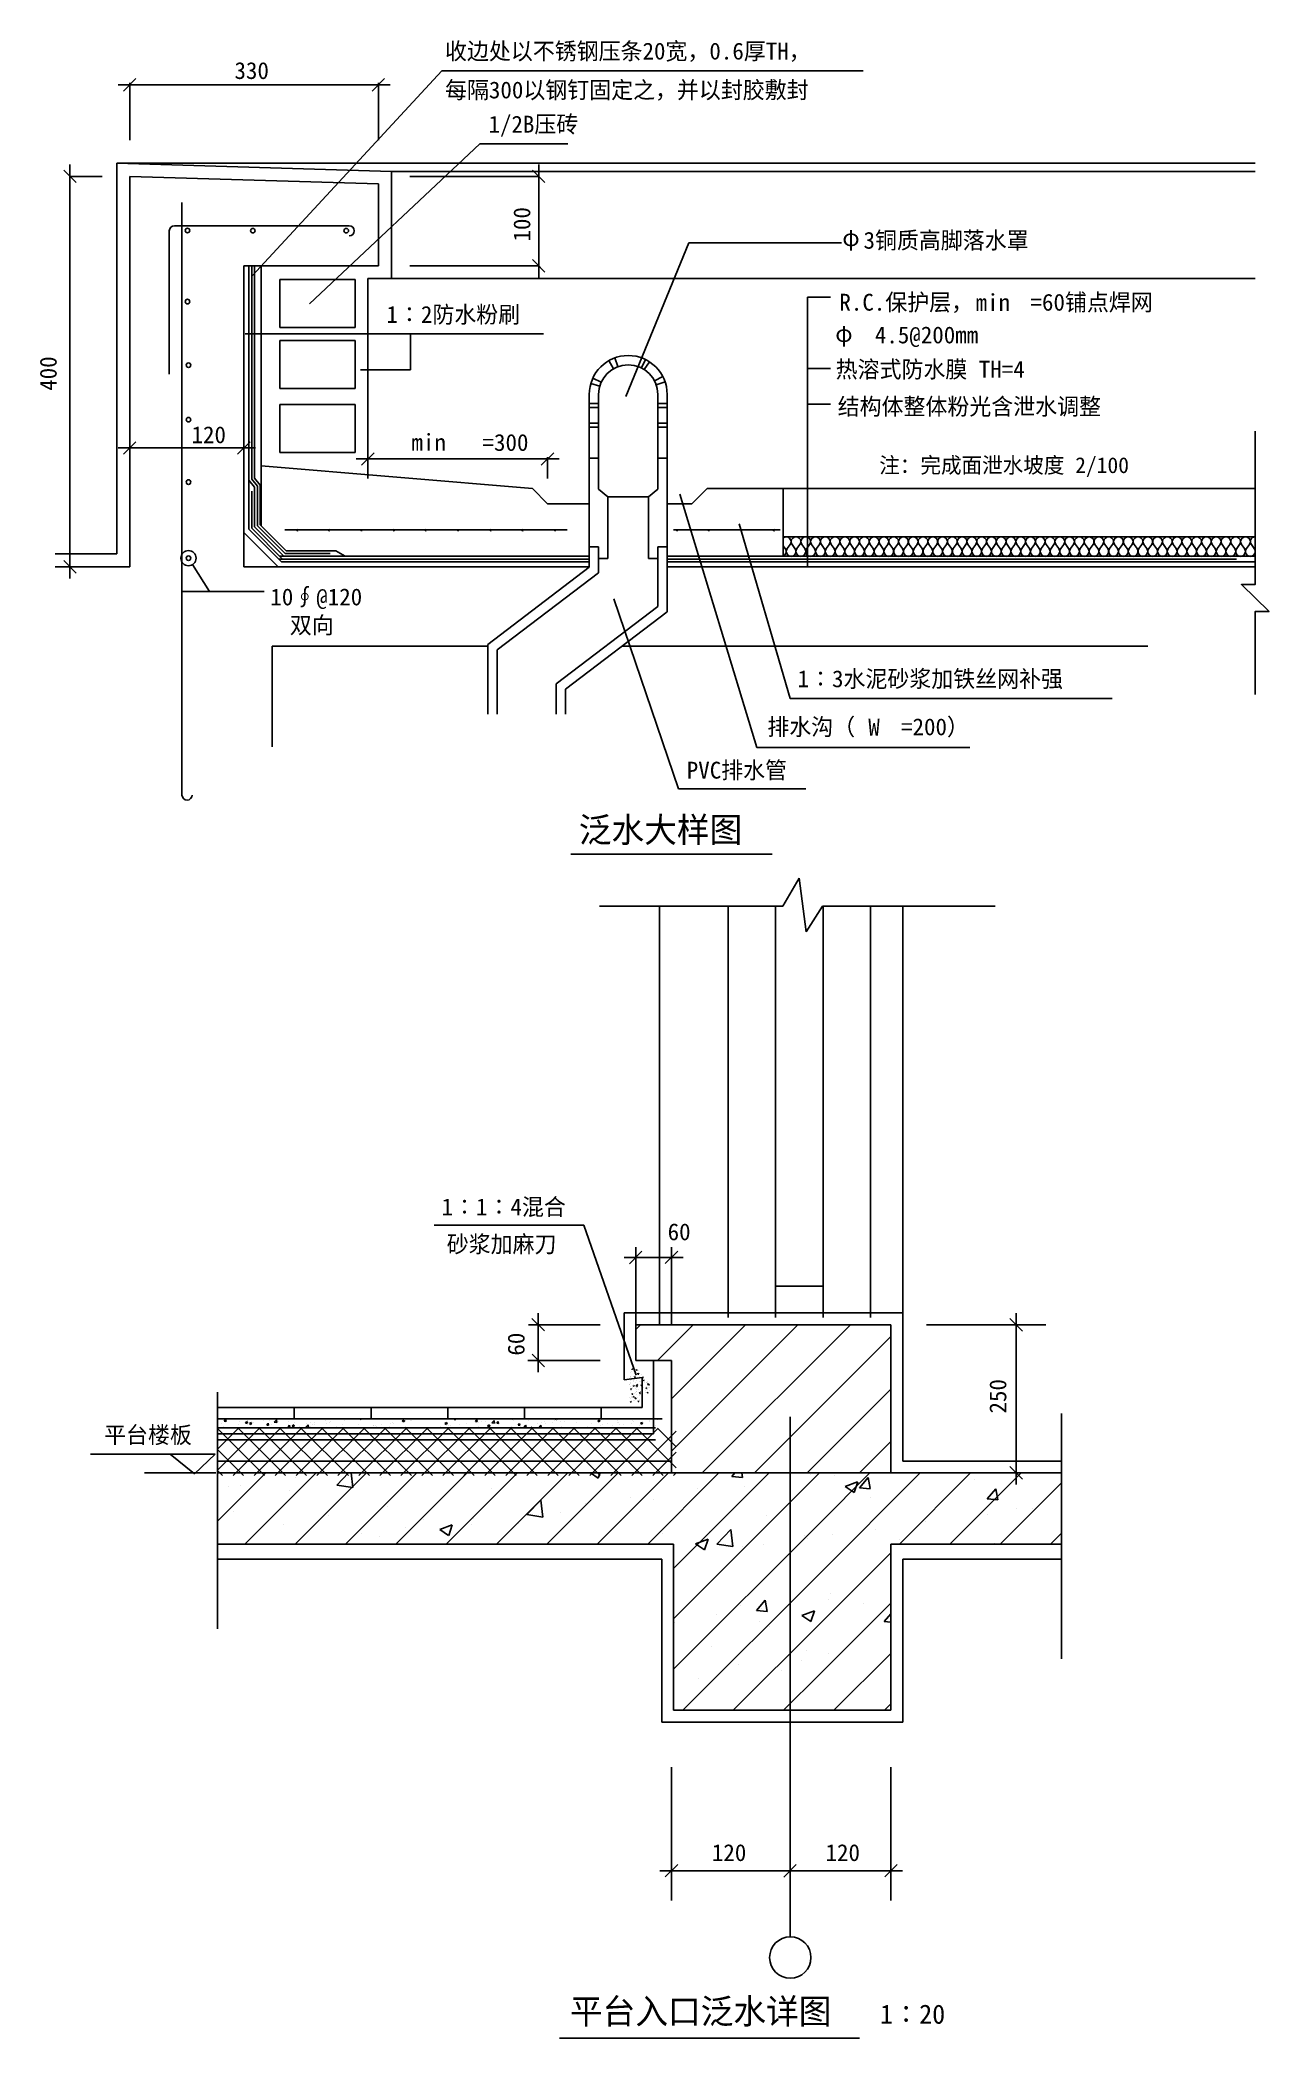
# Model space of a CAD drawing. Header units: metres. Extents: x 7628 to 14618, y 1144 to 12510.
import ezdxf

# ---------------------------------------------------------------- set-up
doc = ezdxf.new("R2010")
doc.units = ezdxf.units.M
for name, color, linetype in [('3', 3, 'Continuous'), ('71', 4, 'Continuous'), ('BLK', 7, 'Continuous'), ('DIM', 4, 'Continuous'), ('DOTE', 1, 'Continuous'), ('H', 1, 'Continuous'), ('I-TEXT', 7, 'Continuous'), ('PUB_DIM', 3, 'Continuous'), ('STEEL', 1, 'Continuous'), ('TC', 252, 'Continuous'), ('WALL', 2, 'Continuous'), ('窗框', 153, 'Continuous')]:
    doc.layers.add(name, color=color, linetype=linetype)

# ---------------------------------------------------------------- blocks, each defined once
blk = doc.blocks.new('_DIMX')
blk.add_line((-66.47, 0), (66.47, 0))
at = {"color": 6}
blk.add_lwpolyline([(-35.97, -35.97), (35.28, 35.28)], dxfattribs=at)
blk = doc.blocks.new('DIMTCK')
for p, q in [((0, 0), (-1, 0)), ((-0.71, -0.71), (0.71, 0.71))]:
    blk.add_line(p, q)

msp = doc.modelspace()

# ---------------------------------------------------------------- linework, layer by layer
for p, q in [((8835.1, 11168.89), (9913.86, 12334.25)), ((9913.86, 12334.25), (12310.03, 12334.25)), ((8064.94, 9586.86), (8064.94, 11810.13)), ((9626.17, 11152.51), (9626.17, 11762.41)), ((8815.92, 11226), (8815.92, 10006.08)), ((8847.42, 11226), (8847.42, 10017.24)), ((8885.08, 11226), (8885.08, 9747.51)), ((8991.54, 11147.72), (8991.54, 10873.72)), ((9419.57, 11147.72), (8991.54, 11147.72)), ((9419.57, 10873.72), (9419.57, 11147.72)), ((9492.88, 10040.51), (9492.88, 11152.51)), ((9492.88, 11152.51), (9626.17, 11152.51)), ((11992.62, 11046.34), (11992.62, 9513.37)), ((8815.92, 9726.93), (8815.92, 10987.87)), ((8793.74, 10838.59), (10491.59, 10838.59)), ((8991.54, 10873.72), (9419.57, 10873.72)), ((8991.54, 10800.51), (8991.54, 10526.51)), ((9419.57, 10800.51), (8991.54, 10800.51)), ((9419.57, 10526.51), (9419.57, 10800.51)), ((9735.04, 10633.2), (9735.04, 10838.59)), ((9450.91, 10633.2), (9735.04, 10633.2)), ((8991.54, 10526.51), (9419.57, 10526.51)), ((8991.54, 10436.72), (8991.54, 10162.73)), ((9419.57, 10436.72), (8991.54, 10436.72)), ((9419.57, 10162.73), (9419.57, 10436.72)), ((8991.54, 10162.73), (9419.57, 10162.73)), ((8815.92, 10006.08), (8848.37, 9966.05)), ((8847.42, 10017.24), (8879.86, 9977.21)), ((10428.15, 9958.61), (8885.08, 10087.76)), ((8848.37, 9966.05), (8848.37, 9739.68)), ((8879.86, 9977.21), (8879.86, 9752.72)), ((10428.15, 9958.61), (10514.61, 9872.15)), ((11422.4, 9958.61), (11335.95, 9872.15)), ((11422.4, 9958.61), (11854.69, 9958.61)), ((11854.69, 9958.61), (14538.47, 9958.61)), ((10514.61, 9872.15), (10751.86, 9872.15)), ((11194.52, 9872.15), (11335.95, 9872.15)), ((8981.39, 9513.37), (8786.86, 9707.9)), ((8848.37, 9739.68), (9015.11, 9572.94)), ((8879.86, 9752.72), (9028.15, 9604.44)), ((9019.73, 9722.86), (10625.23, 9722.86)), ((11230, 9722.86), (11838.19, 9722.86)), ((11854.69, 9683.98), (13176.88, 9683.98)), ((14538.47, 9683.98), (13108.57, 9683.98)), ((8064.94, 9586.86), (7713.93, 9586.86)), ((8992.31, 9572.81), (10751.86, 9572.81)), ((9015.11, 9572.94), (9311.15, 9572.94)), ((9028.15, 9604.44), (9311.15, 9604.44)), ((9311.15, 9604.44), (9363.58, 9572.94)), ((11194.52, 9572.81), (14538.47, 9572.81)), ((9001.18, 9541.67), (10751.86, 9541.67)), ((11194.52, 9541.67), (14538.47, 9541.67)), ((10647.68, 7877.83), (11791.63, 7877.83)), ((11151.13, 5201.22), (11151.13, 7581.66)), ((12534.88, 5201.22), (12534.88, 7581.66)), ((11016.13, 5200.85), (11016.13, 5642.49)), ((11016.13, 5584.25), (11218.57, 5584.25)), ((11218.57, 5200.85), (11218.57, 5642.49)), ((11811.41, 5242.87), (11811.41, 5598.47)), ((12081.41, 5242.87), (12081.41, 5598.47)), ((11811.41, 5420.67), (12081.41, 5420.67)), ((12534.88, 5268.72), (10949.94, 5268.72)), ((10949.94, 4887.05), (10949.94, 5268.72)), ((11151.13, 5268.72), (12534.88, 5268.72)), ((12534.88, 4425.54), (12534.88, 5268.72)), ((10813.63, 5201.22), (10406.66, 5201.22)), ((10461.55, 5201.22), (10461.55, 4998.35)), ((11016.13, 5201.22), (12467.38, 5201.22)), ((11016.13, 4998.35), (11016.13, 5201.22)), ((12467.38, 5201.22), (12467.38, 4358.04)), ((12669.88, 5201.22), (13348.28, 5201.22)), ((13179.53, 5200.55), (13179.53, 4358.72)), ((10813.63, 4998.35), (10402.72, 4998.35)), ((10949.94, 4887.05), (11053.42, 4900.57)), ((11218.63, 4998.35), (11016.13, 4998.35)), ((11053.42, 4731.17), (11053.42, 4900.57)), ((11218.63, 4358.04), (11218.63, 4998.35)), ((8637.5, 4817.26), (8637.5, 3470.78)), ((8637.27, 4731.17), (9073.81, 4731.17)), ((8637.27, 4666.94), (8637.27, 4731.17)), ((9073.81, 4666.94), (8637.27, 4666.94)), ((9073.81, 4731.17), (9510.35, 4731.17)), ((9073.81, 4731.17), (9073.81, 4666.94)), ((9073.81, 4666.94), (9073.81, 4731.17)), ((9510.35, 4666.94), (9073.81, 4666.94)), ((9510.35, 4731.17), (9946.9, 4731.17)), ((9510.35, 4731.17), (9510.35, 4666.94)), ((9510.35, 4666.94), (9510.35, 4731.17)), ((9946.9, 4666.94), (9510.35, 4666.94)), ((9946.9, 4731.17), (10383.44, 4731.17)), ((9946.9, 4731.17), (9946.9, 4666.94)), ((9946.9, 4666.94), (9946.9, 4731.17)), ((10383.44, 4666.94), (9946.9, 4666.94)), ((10383.44, 4731.17), (10819.98, 4731.17)), ((10383.44, 4731.17), (10383.44, 4666.94)), ((10383.44, 4666.94), (10383.44, 4731.17)), ((10819.98, 4666.94), (10383.44, 4666.94)), ((10819.98, 4731.17), (11053.42, 4731.17)), ((10819.98, 4731.17), (10819.98, 4666.94)), ((10819.98, 4666.94), (10819.98, 4731.17)), ((11165.61, 4666.94), (10819.98, 4666.94)), ((13437.42, 4696.01), (13437.42, 3300.19)), ((8637.27, 4614.86), (11129.11, 4614.86)), ((8637.27, 4547.36), (11129.11, 4547.36)), ((8628.07, 4358.04), (8221.26, 4358.04)), ((11218.63, 4425.54), (8637.5, 4425.54)), ((13437.42, 4358.04), (8637.5, 4358.04)), ((13437.42, 4425.54), (12534.88, 4425.54)), ((12669.88, 4358.04), (13348.28, 4358.04)), ((11231.66, 3953.04), (8637.5, 3953.04)), ((11164.16, 3868.65), (8637.5, 3868.65)), ((11164.16, 2940.54), (11164.16, 3868.65)), ((11231.66, 3008.04), (11231.66, 3953.04)), ((12467.38, 3953.04), (12467.38, 3008.04)), ((13437.42, 3953.04), (12467.38, 3953.04)), ((12534.88, 3868.65), (12534.88, 2940.54)), ((13437.42, 3868.65), (12534.88, 3868.65)), ((12467.38, 3008.04), (11231.66, 3008.04)), ((12534.88, 2940.54), (11164.16, 2940.54)), ((11218.63, 2683.71), (11218.63, 1926.81)), ((12467.38, 2683.71), (12467.38, 1926.81)), ((11893.64, 1720.35), (11893.64, 2219.41)), ((12061.71, 2095.56), (11219.31, 2095.56)), ((11892.96, 2095.56), (11892.29, 2095.56)), ((12062.38, 2095.56), (12467.38, 2095.56)), ((12468.06, 2095.56), (12468.73, 2095.56)), ((10582.92, 1143.54), (12287.88, 1143.54))]:
    msp.add_line(p, q)
msp.add_lwpolyline([(14538.47, 10285.2), (14538.47, 9411.5), (14460.31, 9411.5), (14617.81, 9258.81), (14539.06, 9258.81), (14539.06, 8786.87)])
for points in [[(9087.58, 9721.63, 1), (9094.61, 9721.63, 1)], [(9267.9, 9721.63, 1), (9274.94, 9721.63, 1)], [(9452.85, 9721.63, 1), (9459.88, 9721.63, 1)], [(9637.8, 9721.63, 1), (9644.83, 9721.63, 1)], [(9817.42, 9721.63, 1), (9824.45, 9721.63, 1)], [(10002.36, 9721.63, 1), (10009.39, 9721.63, 1)], [(10187.31, 9721.63, 1), (10194.34, 9721.63, 1)], [(10368.94, 9721.63, 1), (10375.97, 9721.63, 1)], [(10553.89, 9721.63, 1), (10560.92, 9721.63, 1)], [(11248.09, 9721.63, 1), (11255.12, 9721.63, 1)], [(11428.42, 9721.63, 1), (11435.45, 9721.63, 1)], [(11613.36, 9721.63, 1), (11620.39, 9721.63, 1)], [(11798.31, 9721.63, 1), (11805.34, 9721.63, 1)]]:
    msp.add_lwpolyline(points, format="xyb", close=True)
for points in [[(11854.69, 9677.94, -0.87), (11893.89, 9639.26), (11877.22, 9617.03, 2), (11921.68, 9617.03), (11905.01, 9639.26, -2), (11949.47, 9639.26), (11932.8, 9617.03, 2), (11977.26, 9617.03), (11960.59, 9639.26, -2), (12005.05, 9639.26), (11988.38, 9617.03, 2), (12032.84, 9617.03), (12016.17, 9639.26, -2), (12060.63, 9639.26), (12043.96, 9617.03, 2), (12088.42, 9617.03), (12071.75, 9639.26, -2), (12116.21, 9639.26), (12099.54, 9617.03, 2), (12144, 9617.03), (12127.33, 9639.26, -2), (12171.79, 9639.26), (12155.12, 9617.03, 2), (12199.58, 9617.03), (12182.91, 9639.26, -2), (12227.37, 9639.26), (12210.7, 9617.03, 2), (12255.16, 9617.03), (12238.49, 9639.26, -2), (12282.95, 9639.26), (12266.28, 9617.03, 2), (12310.74, 9617.03), (12294.07, 9639.26, -2), (12338.53, 9639.26), (12321.85, 9617.03, 2), (12366.32, 9617.03), (12349.64, 9639.26, -2), (12394.11, 9639.26), (12377.43, 9617.03, 2), (12421.9, 9617.03), (12405.22, 9639.26, -2), (12449.69, 9639.26), (12433.01, 9617.03, 2), (12477.48, 9617.03), (12460.8, 9639.26, -2), (12505.27, 9639.26), (12488.59, 9617.03, 2), (12533.06, 9617.03), (12516.38, 9639.26, -2), (12560.85, 9639.26), (12544.17, 9617.03, 2), (12588.64, 9617.03), (12571.96, 9639.26, -2), (12616.43, 9639.26), (12599.75, 9617.03, 2), (12644.22, 9617.03), (12627.54, 9639.26, -2), (12672, 9639.26), (12655.33, 9617.03, 2), (12699.79, 9617.03), (12683.12, 9639.26, -2), (12727.58, 9639.26), (12710.91, 9617.03, 2), (12755.37, 9617.03), (12738.7, 9639.26, -2), (12783.16, 9639.26), (12766.49, 9617.03, 2), (12810.95, 9617.03), (12794.28, 9639.26, -2), (12838.74, 9639.26), (12822.07, 9617.03, 2), (12866.53, 9617.03), (12849.86, 9639.26, -2), (12894.32, 9639.26), (12877.65, 9617.03, 2), (12922.11, 9617.03), (12905.44, 9639.26, -2), (12949.9, 9639.26), (12933.23, 9617.03, 2), (12977.69, 9617.03), (12961.02, 9639.26, -2), (13005.48, 9639.26), (12988.81, 9617.03, 2), (13033.27, 9617.03), (13016.6, 9639.26, -2), (13061.06, 9639.26), (13044.39, 9617.03, 2), (13088.85, 9617.03), (13072.18, 9639.26, -2), (13116.64, 9639.26), (13099.97, 9617.03, 2), (13144.43, 9617.03), (13127.76, 9639.26, -2), (13172.22, 9639.26), (13155.55, 9617.03, 2), (13200.01, 9617.03), (13183.34, 9639.26, -2), (13227.8, 9639.26), (13211.13, 9617.03, 2), (13255.59, 9617.03), (13238.91, 9639.26, -2), (13283.38, 9639.26), (13266.7, 9617.03, 2), (13311.17, 9617.03), (13294.49, 9639.26, -2), (13338.96, 9639.26), (13322.28, 9617.03, 2), (13366.75, 9617.03), (13350.07, 9639.26, -2), (13394.54, 9639.26), (13377.86, 9617.03, 2), (13422.33, 9617.03), (13405.65, 9639.26, -2), (13450.12, 9639.26), (13433.44, 9617.03, 2), (13477.91, 9617.03), (13461.23, 9639.26, -2), (13505.7, 9639.26), (13489.02, 9617.03, 2), (13533.49, 9617.03), (13516.81, 9639.26, -2), (13561.28, 9639.26), (13544.6, 9617.03, 2), (13589.06, 9617.03), (13572.39, 9639.26, -0.74), (13604, 9682.09)], [(14538.47, 9683.71, 0.61), (14517.24, 9639.26), (14533.91, 9617.03, -2), (14489.45, 9617.03), (14506.12, 9639.26, 2), (14461.66, 9639.26), (14478.34, 9617.03, -2), (14433.87, 9617.03), (14450.55, 9639.26, 2), (14406.08, 9639.26), (14422.76, 9617.03, -2), (14378.29, 9617.03), (14394.97, 9639.26, 2), (14350.5, 9639.26), (14367.18, 9617.03, -2), (14322.71, 9617.03), (14339.39, 9639.26, 2), (14294.92, 9639.26), (14311.6, 9617.03, -2), (14267.13, 9617.03), (14283.81, 9639.26, 2), (14239.34, 9639.26), (14256.02, 9617.03, -2), (14211.55, 9617.03), (14228.23, 9639.26, 2), (14183.76, 9639.26), (14200.44, 9617.03, -2), (14155.97, 9617.03), (14172.65, 9639.26, 2), (14128.19, 9639.26), (14144.86, 9617.03, -2), (14100.4, 9617.03), (14117.07, 9639.26, 2), (14072.61, 9639.26), (14089.28, 9617.03, -2), (14044.82, 9617.03), (14061.49, 9639.26, 2), (14017.03, 9639.26), (14033.7, 9617.03, -2), (13989.24, 9617.03), (14005.91, 9639.26, 2), (13961.45, 9639.26), (13978.12, 9617.03, -2), (13933.66, 9617.03), (13950.33, 9639.26, 2), (13905.87, 9639.26), (13922.54, 9617.03, -2), (13878.08, 9617.03), (13894.75, 9639.26, 2), (13850.29, 9639.26), (13866.96, 9617.03, -2), (13822.5, 9617.03), (13839.17, 9639.26, 2), (13794.71, 9639.26), (13811.38, 9617.03, -2), (13766.92, 9617.03), (13783.59, 9639.26, 2), (13739.13, 9639.26), (13755.8, 9617.03, -2), (13711.34, 9617.03), (13728.01, 9639.26, 2), (13683.55, 9639.26), (13700.22, 9617.03, -2), (13655.76, 9617.03), (13672.43, 9639.26, 2), (13627.97, 9639.26), (13644.64, 9617.03, -2), (13600.18, 9617.03), (13616.85, 9639.26, 0.74), (13585.24, 9682.09)], [(11854.69, 9574.76, 0.49), (11866.1, 9617.03), (11854.69, 9632.25)]]:
    msp.add_lwpolyline(points, format="xyb")
msp.add_circle((11894.98, 1601.56), 117.64)
at = {"layer": '3'}
for p, q in [((8637.27, 4493.13), (8757.2, 4613.06)), ((8637.27, 4373.8), (8876.53, 4613.06)), ((8637.27, 4612.45), (8637.88, 4613.06)), ((8904.72, 4343.06), (8637.27, 4610.51)), ((8725.85, 4343.06), (8995.85, 4613.06)), ((9024.04, 4343.06), (8754.04, 4613.06)), ((8845.17, 4343.06), (9115.17, 4613.06)), ((9143.37, 4343.06), (8873.37, 4613.06)), ((8964.5, 4343.06), (9234.5, 4613.06)), ((9262.69, 4343.06), (8992.69, 4613.06)), ((9083.82, 4343.06), (9353.82, 4613.06)), ((9382.02, 4343.06), (9112.02, 4613.06)), ((9203.15, 4343.06), (9473.15, 4613.06)), ((9501.34, 4343.06), (9231.34, 4613.06)), ((9322.47, 4343.06), (9592.47, 4613.06)), ((9620.66, 4343.06), (9350.66, 4613.06)), ((9441.8, 4343.06), (9711.8, 4613.06)), ((9739.99, 4343.06), (9469.99, 4613.06)), ((9561.12, 4343.06), (9831.12, 4613.06)), ((9859.31, 4343.06), (9589.31, 4613.06)), ((9680.44, 4343.06), (9950.44, 4613.06)), ((9978.64, 4343.06), (9708.64, 4613.06)), ((9799.77, 4343.06), (10069.77, 4613.06)), ((10097.96, 4343.06), (9827.96, 4613.06)), ((9919.09, 4343.06), (10189.09, 4613.06)), ((10217.29, 4343.06), (9947.29, 4613.06)), ((10038.42, 4343.06), (10308.42, 4613.06)), ((10336.61, 4343.06), (10066.61, 4613.06)), ((10157.74, 4343.06), (10427.74, 4613.06)), ((10455.93, 4343.06), (10185.93, 4613.06)), ((10277.07, 4343.06), (10547.07, 4613.06)), ((10575.26, 4343.06), (10305.26, 4613.06)), ((10396.39, 4343.06), (10666.39, 4613.06)), ((10694.58, 4343.06), (10424.58, 4613.06)), ((10515.71, 4343.06), (10785.71, 4613.06)), ((10813.91, 4343.06), (10543.91, 4613.06)), ((10635.04, 4343.06), (10905.04, 4613.06)), ((10933.23, 4343.06), (10663.23, 4613.06)), ((10754.36, 4343.06), (11024.36, 4613.06)), ((11052.56, 4343.06), (10782.56, 4613.06)), ((10873.69, 4343.06), (11143.69, 4613.06)), ((11171.88, 4343.06), (10901.88, 4613.06)), ((10993.01, 4343.06), (11246.64, 4596.69)), ((11246.64, 4387.62), (11021.2, 4613.06)), ((11246.64, 4506.95), (11140.53, 4613.06)), ((8785.39, 4343.06), (8637.27, 4491.19)), ((11112.34, 4343.06), (11246.64, 4477.37)), ((8666.07, 4343.06), (8637.27, 4371.86)), ((11231.66, 4343.06), (11246.64, 4358.04))]:
    msp.add_line(p, q, dxfattribs=at)
at = {"layer": '71'}
for p, q in [((10889.73, 10640), (10863.38, 10686.12)), ((10915.04, 10651.79), (10896.67, 10701.63)), ((11048.41, 10644.4), (11072.17, 10691.91)), ((10820.05, 10563.56), (10771.7, 10585.54)), ((11064.57, 10635.18), (11093.43, 10679.77)), ((11122.52, 10571.38), (11169.67, 10595.83)), ((10751.86, 10493.95), (10751.86, 9627.26)), ((10811.73, 10541.15), (10760.75, 10556.05)), ((10804.98, 10493.95), (10804.98, 9955.17)), ((11132.49, 10547.95), (11182.8, 10565.01)), ((11141.4, 10493.95), (11141.4, 9955.17)), ((11194.52, 10493.95), (11194.52, 9627.26)), ((10804.98, 10442.09), (10751.86, 10442.09)), ((10804.98, 10419.96), (10751.86, 10419.96)), ((11194.52, 10442.09), (11141.4, 10442.09)), ((11194.52, 10419.96), (11141.4, 10419.96)), ((10804.98, 10329.54), (10751.86, 10329.54)), ((10804.98, 10307.4), (10751.86, 10307.4)), ((11194.52, 10329.54), (11141.4, 10329.54)), ((11194.52, 10307.4), (11141.4, 10307.4)), ((10804.98, 10131.52), (10751.86, 10131.52)), ((10804.98, 10131.52), (10751.86, 10131.52)), ((11194.52, 10131.52), (11141.4, 10131.52)), ((11194.52, 10131.52), (11141.4, 10131.52)), ((10858.1, 9910.9), (10804.98, 9955.17)), ((10858.1, 9910.9), (10858.1, 9561.13)), ((11088.28, 9910.9), (10858.1, 9910.9)), ((11141.4, 9955.17), (11088.28, 9910.9)), ((11088.28, 9910.9), (11088.28, 9561.13)), ((10858.1, 9561.13), (10804.77, 9561.13)), ((11088.28, 9561.13), (11141.61, 9561.13))]:
    msp.add_line(p, q, dxfattribs=at)
for radius in [221.33, 168.21]:
    msp.add_arc((10973.19, 10493.95), radius, 0, 180, dxfattribs=at)
at = {"layer": 'BLK'}
for p, q in [((9160.84, 11008.78), (10129.17, 11919.54)), ((10629.45, 11919.54), (10129.17, 11919.54)), ((11992.62, 11046.34), (12122.86, 11046.34)), ((11992.62, 10641.13), (12122.86, 10641.13)), ((11992.62, 10438.53), (12122.86, 10438.53)), ((10751.86, 9627.26), (10804.77, 9627.26)), ((10751.86, 9627.26), (10751.86, 9510.2)), ((10804.77, 9627.26), (10804.77, 9479.66)), ((11141.61, 9627.26), (11141.61, 9287.18)), ((11194.52, 9627.26), (11141.61, 9627.26)), ((11194.52, 9627.26), (11194.52, 9256.63)), ((10174.92, 9070.7), (10751.86, 9510.2)), ((10227.83, 9040.15), (10804.77, 9479.66)), ((10562.94, 8846.68), (11141.61, 9287.18)), ((10615.85, 8816.13), (11194.52, 9256.63)), ((10174.92, 9070.7), (10174.92, 8675.06)), ((10227.83, 9040.15), (10227.83, 8675.06)), ((10562.94, 8846.68), (10562.94, 8675.06)), ((10615.85, 8816.13), (10615.85, 8675.06))]:
    msp.add_line(p, q, dxfattribs=at)
at = {"layer": 'DIM'}
for p, q in [((8138.43, 11940.8), (8138.43, 12265.48)), ((8138.43, 12255.48), (9552.68, 12255.48)), ((9552.68, 11940.8), (9552.68, 12265.48)), ((7798.14, 11734.36), (7981.44, 11734.36)), ((7798.14, 11734.36), (7798.14, 9513.37)), ((10463.94, 11734.36), (9730.25, 11734.36)), ((10463.94, 11719.36), (10463.94, 11241)), ((10463.94, 11226), (9730.25, 11226)), ((10463.88, 11226), (10453.94, 11226)), ((8138.43, 10118.7), (8138.43, 10199.01)), ((8153.43, 10189.01), (8771.86, 10189.01)), ((8786.86, 10118.7), (8786.86, 10199.01)), ((9492.88, 10015.7), (9492.88, 10136.52)), ((9507.88, 10126.52), (10499.61, 10126.52)), ((10514.61, 10015.7), (10514.61, 10136.52))]:
    msp.add_line(p, q, dxfattribs=at)
at = {"layer": 'DOTE'}
msp.add_line((11893.64, 4676.8), (11893.64, 1720.35), dxfattribs=at)
at = {"layer": 'H'}
for p, q in [((8831.67, 11226), (8831.67, 10011.66)), ((8815.92, 10006.08), (8815.92, 9726.93)), ((8831.67, 10011.66), (8864.12, 9971.63)), ((8831.67, 9944.04), (8831.67, 9733.46)), ((8864.12, 9971.63), (8864.12, 9746.2)), ((8815.92, 9726.93), (9001.18, 9541.67)), ((8831.67, 9733.46), (9007.71, 9557.42)), ((8864.12, 9746.2), (9021.63, 9588.69)), ((8985.95, 9556.9), (10751.86, 9556.9)), ((9021.63, 9588.69), (9277.14, 9588.69)), ((11194.52, 9556.9), (14433.23, 9556.9))]:
    msp.add_line(p, q, dxfattribs=at)
at = {"layer": 'I-TEXT'}
for p, q in [((8064.94, 11810.13), (14538.32, 11810.13)), ((9626.17, 11762.41), (8064.94, 11810.13)), ((9626.17, 11762.41), (14538.32, 11762.41)), ((10959.76, 10481.12), (11317.36, 11355.39)), ((11317.36, 11355.39), (12186.47, 11355.39)), ((9626.17, 11152.51), (14538.32, 11152.51)), ((11266.92, 9925.63), (11704.49, 8485.49)), ((11854.69, 9958.61), (11854.69, 9572.81)), ((11603.51, 9756.66), (11894.73, 8763.88)), ((8591.02, 9372.3), (8495, 9525.71)), ((8902.34, 9372.3), (8435.18, 9372.3)), ((10891, 9330.57), (11260.05, 8249.08)), ((11894.73, 8763.88), (13726.4, 8763.88)), ((11704.49, 8485.49), (12915.42, 8485.49)), ((11260.05, 8249.08), (11982.46, 8249.08))]:
    msp.add_line(p, q, dxfattribs=at)
msp.add_circle((8472.07, 9562.36), 43.23, dxfattribs=at)
at = {"layer": 'PUB_DIM'}
for p, q in [((10721.52, 5768.12), (9869.74, 5768.12)), ((11018.17, 4914.91), (10721.52, 5768.12)), ((10983.73, 4903.6), (10983.73, 4903.6)), ((10985.96, 4928.37), (10985.96, 4928.37)), ((10986.16, 4904.84), (10986.16, 4904.84)), ((10986.7, 4908.15), (10986.7, 4908.15)), ((10987.44, 4887.92), (10987.44, 4887.92)), ((10991.93, 4897.98), (10991.93, 4897.98)), ((10992.56, 4947.71), (10992.56, 4947.71)), ((10992.91, 4937.19), (10992.91, 4937.19)), ((10995.14, 4946.33), (10993.9, 4950.01)), ((10998.3, 4948.39), (10994.05, 4950.02)), ((10998.3, 4948.39), (10995.28, 4946.35)), ((11004.74, 4906.14), (11004.74, 4906.14)), ((11008.54, 4923.75), (11008.54, 4923.75)), ((11009.92, 4902.28), (11008.68, 4905.95)), ((11013.08, 4904.33), (11008.83, 4905.97)), ((11013.08, 4904.33), (11010.06, 4902.3)), ((11011.83, 4897.1), (11012.53, 4900.9)), ((11015.6, 4897.43), (11011.97, 4897.11)), ((11015.6, 4897.43), (11012.68, 4900.92)), ((11015.57, 4944.68), (11015.57, 4944.68)), ((11016.65, 4933.76), (11016.65, 4933.76)), ((11016.77, 4944.04), (11016.77, 4944.04)), ((11017.51, 4923.82), (11017.51, 4923.82)), ((11018.25, 4903.59), (11018.25, 4903.59)), ((11019.16, 4897.51), (11019.16, 4897.51)), ((11020.26, 4942.79), (11020.96, 4946.6)), ((11024.03, 4943.12), (11020.4, 4942.81)), ((11024.03, 4943.12), (11021.11, 4946.61)), ((11024.36, 4899.35), (11024.36, 4899.35)), ((11024.53, 4899.79), (11024.53, 4899.79)), ((11025.34, 4938.56), (11025.34, 4938.56)), ((11028.1, 4919.73), (11028.77, 4925.49)), ((11033.64, 4920.6), (11028.24, 4919.76)), ((11033.64, 4920.6), (11028.91, 4925.53)), ((11030.78, 4942.68), (11030.78, 4942.68)), ((11031.55, 4920.72), (11031.55, 4920.72)), ((11037.17, 4907.51), (11037.17, 4907.51)), ((11046.76, 4918.72), (11046.76, 4918.72)), ((11047.53, 4896.76), (11047.53, 4896.76)), ((11048.94, 4899.7), (11048.94, 4899.7)), ((11054.59, 4891.43), (11054.59, 4891.43)), ((11055.41, 4900.91), (11056.11, 4904.72)), ((11059.18, 4901.24), (11055.55, 4900.92)), ((11059.18, 4901.24), (11056.25, 4904.73)), ((11056.79, 4900.72), (11056.79, 4900.72)), ((11062.74, 4894.76), (11062.74, 4894.76)), ((11117.38, 4581.11), (11117.38, 4998.35)), ((10979.91, 4861.95), (10979.91, 4861.95)), ((10981.41, 4862.92), (10981.41, 4862.92)), ((10981.58, 4785.99), (10981.58, 4785.99)), ((10983.42, 4834.69), (10983.42, 4834.69)), ((10983.91, 4826.67), (10983.91, 4826.67)), ((10984.4, 4873.89), (10984.4, 4873.89)), ((10986.93, 4882.88), (10986.93, 4882.88)), ((10988.44, 4833.77), (10987.2, 4837.44)), ((10991.6, 4835.82), (10987.35, 4837.45)), ((10987.71, 4779.56), (10987.71, 4779.56)), ((10988.18, 4867.7), (10988.18, 4867.7)), ((10991.6, 4835.82), (10988.58, 4833.78)), ((10988.91, 4847.48), (10988.91, 4847.48)), ((10989.48, 4795.12), (10989.48, 4795.12)), ((10989.65, 4827.25), (10989.65, 4827.25)), ((10990.39, 4807.03), (10990.39, 4807.03)), ((10991.13, 4786.81), (10991.13, 4786.81)), ((10994.97, 4805.7), (10995.68, 4809.51)), ((10998.75, 4806.04), (10995.12, 4805.72)), ((10998.75, 4806.04), (10995.82, 4809.53)), ((10995.89, 4837.99), (10995.89, 4837.99)), ((10996.23, 4842.85), (10996.23, 4842.85)), ((11003.22, 4789.72), (11001.99, 4793.39)), ((11006.38, 4791.77), (11002.13, 4793.4)), ((11002.14, 4880.88), (11002.14, 4880.88)), ((11002.91, 4858.92), (11002.91, 4858.92)), ((11006.38, 4791.77), (11003.36, 4789.73)), ((11003.4, 4851.4), (11004.11, 4855.21)), ((11007.18, 4851.73), (11003.54, 4851.41)), ((11007.18, 4851.73), (11004.25, 4855.22)), ((11004.61, 4884.18), (11004.61, 4884.18)), ((11004.79, 4807.25), (11004.79, 4807.25)), ((11008.31, 4811.97), (11008.31, 4811.97)), ((11011.87, 4814.03), (11011.87, 4814.03)), ((11011.99, 4781.26), (11012.66, 4787.03)), ((11017.54, 4782.13), (11012.13, 4781.29)), ((11017.54, 4782.13), (11012.8, 4787.06)), ((11015.85, 4836.06), (11015.85, 4836.06)), ((11016.83, 4875.26), (11016.83, 4875.26)), ((11016.83, 4856.83), (11016.83, 4856.83)), ((11017.01, 4779.91), (11017.01, 4779.91)), ((11018.12, 4856.92), (11018.12, 4856.92)), ((11018.9, 4834.96), (11018.9, 4834.96)), ((11018.99, 4883.37), (11018.99, 4883.37)), ((11019.34, 4820.59), (11019.34, 4820.59)), ((11019.73, 4863.15), (11019.73, 4863.15)), ((11020.04, 4850.49), (11020.72, 4856.26)), ((11020.14, 4780.93), (11020.14, 4780.93)), ((11025.59, 4851.36), (11020.19, 4850.53)), ((11020.47, 4842.92), (11020.47, 4842.92)), ((11025.59, 4851.36), (11020.86, 4856.3)), ((11021.21, 4822.7), (11021.21, 4822.7)), ((11021.94, 4802.48), (11021.94, 4802.48)), ((11022.68, 4782.25), (11022.68, 4782.25)), ((11024.7, 4858.23), (11023.47, 4861.9)), ((11027.86, 4860.28), (11023.61, 4861.91)), ((11027.86, 4860.28), (11024.84, 4858.24)), ((11027.85, 4790.07), (11027.85, 4790.07)), ((11028.66, 4844.22), (11028.66, 4844.22)), ((11034.1, 4832.96), (11034.1, 4832.96)), ((11034.88, 4811), (11034.88, 4811)), ((11039.48, 4814.18), (11038.25, 4817.85)), ((11042.64, 4816.23), (11038.39, 4817.86)), ((11038.55, 4809.52), (11039.25, 4813.32)), ((11042.32, 4809.85), (11038.69, 4809.53)), ((11042.32, 4809.85), (11039.39, 4813.34)), ((11042.64, 4816.23), (11039.62, 4814.19)), ((11039.76, 4774.14), (11039.76, 4774.14)), ((11040.04, 4878.09), (11040.04, 4878.09)), ((11040.21, 4801.17), (11040.21, 4801.17)), ((11040.51, 4875.83), (11040.51, 4875.83)), ((11040.74, 4813.34), (11040.74, 4813.34)), ((11046.98, 4855.21), (11047.68, 4859.02)), ((11050.75, 4855.54), (11047.12, 4855.23)), ((11050.75, 4855.54), (11047.82, 4859.03)), ((11048.28, 4837.43), (11048.28, 4837.43)), ((11049.26, 4876.63), (11049.26, 4876.63)), ((11049.68, 4879.48), (11049.68, 4879.48)), ((11050.09, 4809), (11050.09, 4809)), ((11050.41, 4859.26), (11050.41, 4859.26)), ((11050.86, 4787.04), (11050.86, 4787.04)), ((11051.15, 4839.03), (11051.15, 4839.03)), ((11051.89, 4818.81), (11051.89, 4818.81)), ((11052.26, 4850.75), (11052.26, 4850.75)), ((11052.57, 4782.3), (11052.57, 4782.3)), ((11052.63, 4798.59), (11052.63, 4798.59)), ((11053.37, 4778.36), (11053.37, 4778.36)), ((11054.77, 4814.51), (11054.77, 4814.51)), ((11056.49, 4851.87), (11056.49, 4851.87)), ((11060.96, 4882.69), (11059.73, 4886.36)), ((11064.12, 4884.74), (11059.87, 4886.37)), ((11061.09, 4845.59), (11061.09, 4845.59)), ((11064.12, 4884.74), (11061.1, 4882.7)), ((11063.52, 4872.8), (11063.52, 4872.8)), ((11072.47, 4827.91), (11072.47, 4827.91)), ((11073.17, 4814.71), (11073.17, 4814.71)), ((11075.74, 4838.63), (11074.51, 4842.31)), ((11078.91, 4840.69), (11074.65, 4842.32)), ((11075.46, 4872.01), (11075.46, 4872.01)), ((11078.91, 4840.69), (11075.88, 4838.65)), ((11078.72, 4870.8), (11078.72, 4870.8)), ((11079.5, 4848.84), (11079.5, 4848.84)), ((11080.71, 4838.8), (11080.71, 4838.8)), ((11080.87, 4875.2), (11080.87, 4875.2)), ((11081.61, 4854.98), (11081.61, 4854.98)), ((11081.69, 4878), (11081.69, 4878)), ((11082.12, 4813.33), (11082.82, 4817.14)), ((11085.89, 4813.66), (11082.26, 4813.34)), ((11082.34, 4834.76), (11082.34, 4834.76)), ((11085.89, 4813.66), (11082.96, 4817.15)), ((11083.08, 4814.53), (11083.08, 4814.53)), ((11084.88, 4860.55), (11085.55, 4866.32)), ((11090.43, 4861.42), (11085.02, 4860.58)), ((11090.43, 4861.42), (11085.69, 4866.35)), ((11087.69, 4844.67), (11087.69, 4844.67)), ((11090.55, 4859.02), (11091.25, 4862.83)), ((11094.32, 4859.36), (11090.69, 4859.04)), ((11094.32, 4859.36), (11091.39, 4862.85)), ((11093.52, 4846.96), (11093.52, 4846.96)), ((11094.71, 4846.84), (11094.71, 4846.84)), ((11095.48, 4824.88), (11095.48, 4824.88)), ((10986.54, 4760.01), (10987.25, 4763.82)), ((10990.32, 4760.34), (10986.69, 4760.02)), ((10990.32, 4760.34), (10987.39, 4763.83)), ((10990.26, 4773.16), (10990.26, 4773.16)), ((10991.87, 4766.58), (10991.87, 4766.58)), ((11005.47, 4771.16), (11005.47, 4771.16)), ((11007.33, 4772.77), (11007.33, 4772.77)), ((11023.42, 4762.03), (11023.42, 4762.03)), ((11030.12, 4763.82), (11030.82, 4767.63)), ((11033.89, 4764.15), (11030.26, 4763.84)), ((11033.89, 4764.15), (11030.96, 4767.64)), ((8637.27, 4581.11), (11117.38, 4581.11)), ((8624.51, 4465.77), (7914.68, 4465.77)), ((8506.42, 4353.97), (8367.14, 4465.77)), ((8506.42, 4353.97), (8624.51, 4465.77))]:
    msp.add_line(p, q, dxfattribs=at)
at = {"layer": 'STEEL'}
for p, q in [((8435.18, 8214.85), (8435.18, 11585.91)), ((8363.15, 10608.35), (8363.15, 11424.16)), ((8391.97, 11452.98), (9385.71, 11452.98))]:
    msp.add_line(p, q, dxfattribs=at)
for centre, radius, start, end in [((8391.97, 11424.16), 28.82, 90, 180), ((8466.33, 11426.44), 12.97, 0, 180), ((8466.33, 11426.44), 12.97, 180, 0), ((8838.27, 11425.32), 12.97, 0, 180), ((8838.27, 11425.32), 12.97, 180, 0), ((9369.62, 11425.32), 12.97, 0, 180), ((9369.62, 11425.32), 12.97, 180, 0), ((9385.71, 11424.16), 28.82, 270, 90), ((8466.33, 11021.77), 12.97, 0, 180), ((8466.33, 11021.77), 12.97, 180, 0), ((8472.07, 10660.43), 12.97, 90, 270), ((8472.07, 10660.43), 12.97, 270, 90), ((8472.07, 10349.8), 12.97, 90, 270), ((8472.07, 10349.8), 12.97, 270, 90), ((8472.07, 9995.17), 12.97, 90, 270), ((8472.07, 9995.17), 12.97, 270, 90), ((8472.07, 9562.36), 12.97, 90, 270), ((8472.07, 9562.36), 12.97, 270, 90), ((8464, 8214.85), 28.82, 180, 0)]:
    msp.add_arc(centre, radius, start, end, dxfattribs=at)
at = {"layer": 'TC'}
for p, q in [((11016.13, 5173.95), (11043.4, 5201.22)), ((11138.84, 4998.35), (11341.71, 5201.22)), ((11218.63, 4481.52), (11938.34, 5201.22)), ((11218.63, 4779.83), (11640.02, 5201.22)), ((11393.47, 4358.04), (12236.65, 5201.22)), ((11691.78, 4358.04), (12467.38, 5133.65)), ((11990.09, 4358.04), (12467.38, 4835.34)), ((8675.48, 4651.9), (8683.62, 4661.59)), ((8685.98, 4651.11), (8684.03, 4661.68)), ((8715.99, 4662.13), (8715.99, 4662.13)), ((8871.04, 4665.59), (8871.04, 4665.59)), ((8959.68, 4646.79), (8972.83, 4660.49)), ((8975.11, 4644.47), (8973.25, 4660.5)), ((9375.88, 4665.76), (9375.88, 4665.76)), ((9446.25, 4666.94), (9453.92, 4661.77)), ((9454.34, 4661.86), (9456.04, 4666.94)), ((9781.99, 4664.09), (9781.99, 4664.09)), ((9793.52, 4662.28), (9793.52, 4662.28)), ((9983.48, 4662.35), (9987.34, 4666.94)), ((9983.48, 4662.35), (9993.57, 4661.46)), ((9993.98, 4661.55), (9992.99, 4666.94)), ((10104.52, 4651.76), (10112.66, 4661.45)), ((10115.02, 4650.96), (10113.07, 4661.54)), ((10223.87, 4664.89), (10223.87, 4664.89)), ((10226.47, 4664.35), (10226.47, 4664.35)), ((10226.97, 4661.96), (10226.97, 4661.96)), ((10316.55, 4660.54), (10316.55, 4660.54)), ((10558.65, 4666.94), (10565.77, 4662.13)), ((10566.19, 4662.22), (10567.77, 4666.94)), ((10653.23, 4666.74), (10653.23, 4666.74)), ((10714.61, 4665.45), (10714.61, 4665.45)), ((10731.38, 4664.18), (10731.38, 4664.18)), ((10821.46, 4660.37), (10821.46, 4660.37)), ((11014.43, 4663.3), (11014.43, 4663.3)), ((11137.93, 4660.47), (11137.93, 4660.47)), ((8658.31, 4637.58), (8658.31, 4637.58)), ((8672.87, 4621.4), (8672.87, 4621.4)), ((8675.48, 4651.9), (8685.57, 4651.01)), ((8759.52, 4633.28), (8759.52, 4633.28)), ((8764.89, 4651.61), (8764.89, 4651.61)), ((8796.52, 4641.31), (8804.66, 4651)), ((8796.52, 4641.31), (8806.61, 4640.42)), ((8807.02, 4640.52), (8805.07, 4651.09)), ((8806.08, 4658.33), (8806.08, 4658.33)), ((8807.13, 4657.18), (8807.13, 4657.18)), ((8818.71, 4640.03), (8830.53, 4644.57)), ((8818.71, 4640.03), (8827.11, 4634.37)), ((8827.52, 4634.46), (8830.94, 4644.66)), ((8843.38, 4618.35), (8843.38, 4618.35)), ((8844.75, 4644.08), (8844.75, 4644.08)), ((8896.16, 4654.52), (8896.16, 4654.52)), ((8917.56, 4630.72), (8925.69, 4640.41)), ((8917.56, 4630.72), (8927.65, 4629.83)), ((8928.06, 4629.93), (8926.11, 4640.51)), ((8932.4, 4656.73), (8932.4, 4656.73)), ((8941.79, 4635.24), (8941.79, 4635.24)), ((8959.68, 4646.79), (8974.69, 4644.46)), ((8975.47, 4618.63), (8975.47, 4618.63)), ((8986.24, 4650.72), (8986.24, 4650.72)), ((9038.6, 4620.13), (9046.73, 4629.82)), ((9038.6, 4620.13), (9048.68, 4619.25)), ((9039.38, 4627.04), (9039.38, 4627.04)), ((9040.21, 4652.13), (9040.21, 4652.13)), ((9049.1, 4619.34), (9047.15, 4629.92)), ((9061.23, 4626.51), (9073.04, 4631.05)), ((9061.23, 4626.51), (9069.62, 4620.85)), ((9070.04, 4620.95), (9073.46, 4631.14)), ((9076.32, 4646.91), (9076.32, 4646.91)), ((9080.64, 4615.08), (9080.64, 4615.08)), ((9102.23, 4623.24), (9102.23, 4623.24)), ((9139.78, 4618.86), (9152.92, 4632.56)), ((9139.78, 4618.86), (9154.79, 4616.53)), ((9145.95, 4641.07), (9145.95, 4641.07)), ((9155.21, 4616.54), (9153.35, 4632.57)), ((9164.1, 4614.86), (9167.77, 4619.23)), ((9166.41, 4643.1), (9166.41, 4643.1)), ((9169.01, 4614.86), (9168.18, 4619.33)), ((9179.05, 4631.97), (9179.05, 4631.97)), ((9188.2, 4646.63), (9188.2, 4646.63)), ((9189.87, 4635.9), (9189.87, 4635.9)), ((9252.11, 4655.05), (9252.11, 4655.05)), ((9256.49, 4639.3), (9256.49, 4639.3)), ((9276.52, 4647.78), (9276.52, 4647.78)), ((9277.47, 4648.86), (9277.47, 4648.86)), ((9308.59, 4614.86), (9315.56, 4617.54)), ((9315.04, 4614.86), (9315.97, 4617.63)), ((9346.57, 4635.49), (9346.57, 4635.49)), ((9361.75, 4658.58), (9361.75, 4658.58)), ((9420.45, 4616.5), (9420.45, 4616.5)), ((9436.65, 4631.69), (9436.65, 4631.69)), ((9447.35, 4615.06), (9447.35, 4615.06)), ((9526.74, 4627.88), (9526.74, 4627.88)), ((9527.02, 4630.53), (9527.02, 4630.53)), ((9533.99, 4626.94), (9533.99, 4626.94)), ((9538.74, 4623.59), (9538.74, 4623.59)), ((9569.26, 4636.09), (9569.26, 4636.09)), ((9616.82, 4624.07), (9616.82, 4624.07)), ((9619.23, 4637.74), (9619.23, 4637.74)), ((9633.18, 4644.5), (9633.18, 4644.5)), ((9637.15, 4640.49), (9637.15, 4640.49)), ((9688.05, 4653.91), (9699.86, 4658.45)), ((9688.05, 4653.91), (9696.44, 4648.25)), ((9696.85, 4648.34), (9700.28, 4658.54)), ((9706.87, 4650.39), (9706.87, 4650.39)), ((9706.9, 4620.27), (9706.9, 4620.27)), ((9735.56, 4657.38), (9735.56, 4657.38)), ((9739.75, 4658.53), (9739.75, 4658.53)), ((9796.98, 4616.46), (9796.98, 4616.46)), ((9876.7, 4616.9), (9876.7, 4616.9)), ((9908.09, 4619.98), (9908.09, 4619.98)), ((9930.56, 4640.4), (9942.38, 4644.93)), ((9930.56, 4640.4), (9938.96, 4634.74)), ((9939.37, 4634.83), (9942.79, 4645.03)), ((9950.33, 4625.54), (9950.33, 4625.54)), ((9964.35, 4629.56), (9964.35, 4629.56)), ((10014.24, 4633.96), (10014.24, 4633.96)), ((10050.99, 4641.44), (10050.99, 4641.44)), ((10104.52, 4651.76), (10114.61, 4650.87)), ((10120.82, 4647.99), (10120.82, 4647.99)), ((10122.25, 4624.26), (10122.25, 4624.26)), ((10136.23, 4652.24), (10136.23, 4652.24)), ((10163.06, 4653.55), (10163.06, 4653.55)), ((10173.08, 4626.88), (10184.89, 4631.42)), ((10173.08, 4626.88), (10181.47, 4621.22)), ((10181.89, 4621.31), (10185.31, 4631.51)), ((10197.99, 4643.58), (10211.13, 4657.28)), ((10197.99, 4643.58), (10213, 4641.26)), ((10213.42, 4641.26), (10211.55, 4657.29)), ((10220.66, 4641.16), (10220.66, 4641.16)), ((10225.56, 4641.17), (10233.69, 4650.86)), ((10225.56, 4641.17), (10235.65, 4640.28)), ((10236.06, 4640.38), (10234.11, 4650.95)), ((10308.46, 4620.6), (10308.46, 4620.6)), ((10319.07, 4658.05), (10319.07, 4658.05)), ((10331.4, 4615), (10331.4, 4615)), ((10346.6, 4630.58), (10354.73, 4640.27)), ((10346.6, 4630.58), (10356.68, 4629.69)), ((10357.1, 4629.79), (10355.14, 4640.36)), ((10359.51, 4621), (10359.51, 4621)), ((10378.09, 4615.65), (10391.23, 4629.35)), ((10378.09, 4615.65), (10383.19, 4614.86)), ((10393.34, 4614.86), (10391.65, 4629.36)), ((10393.7, 4631.4), (10393.7, 4631.4)), ((10395.31, 4623.41), (10395.31, 4623.41)), ((10406.63, 4656.73), (10406.63, 4656.73)), ((10419.48, 4614.86), (10427.41, 4617.9)), ((10426.77, 4614.86), (10427.82, 4618)), ((10457.92, 4637.89), (10457.92, 4637.89)), ((10467.63, 4619.99), (10475.77, 4629.68)), ((10467.63, 4619.99), (10477.72, 4619.1)), ((10478.13, 4619.2), (10476.18, 4629.77)), ((10481.35, 4644.05), (10481.35, 4644.05)), ((10496.71, 4652.93), (10496.71, 4652.93)), ((10501.88, 4637.44), (10501.88, 4637.44)), ((10544.13, 4643.01), (10544.13, 4643.01)), ((10556.33, 4654.78), (10556.33, 4654.78)), ((10567.99, 4655.94), (10567.99, 4655.94)), ((10586.8, 4649.12), (10586.8, 4649.12)), ((10593.26, 4614.86), (10596.81, 4619.09)), ((10598.02, 4614.86), (10597.22, 4619.18)), ((10608.04, 4651.42), (10608.04, 4651.42)), ((10676.88, 4645.32), (10676.88, 4645.32)), ((10738.82, 4623.22), (10738.82, 4623.22)), ((10766.96, 4641.51), (10766.96, 4641.51)), ((10799.9, 4654.28), (10811.71, 4658.82)), ((10799.9, 4654.28), (10808.29, 4648.62)), ((10808.7, 4648.71), (10812.13, 4658.91)), ((10817.61, 4629.51), (10817.61, 4629.51)), ((10825.46, 4635.1), (10825.46, 4635.1)), ((10857.05, 4637.7), (10857.05, 4637.7)), ((10882.95, 4626.9), (10882.95, 4626.9)), ((10910.7, 4645.9), (10910.7, 4645.9)), ((10911.55, 4656.56), (10911.55, 4656.56)), ((10916.02, 4646.41), (10916.02, 4646.41)), ((10925.2, 4632.46), (10925.2, 4632.46)), ((10947.13, 4633.9), (10947.13, 4633.9)), ((10989.11, 4640.88), (10989.11, 4640.88)), ((10998.35, 4658.55), (10998.35, 4658.55)), ((11001.63, 4652.76), (11001.63, 4652.76)), ((11037.21, 4630.09), (11037.21, 4630.09)), ((11042.41, 4640.77), (11054.23, 4645.3)), ((11042.41, 4640.77), (11050.81, 4635.1)), ((11051.22, 4635.19), (11054.64, 4645.39)), ((11091.71, 4648.95), (11091.71, 4648.95)), ((11095.68, 4654.91), (11095.68, 4654.91)), ((11127.29, 4626.28), (11127.29, 4626.28)), ((12288.4, 4358.04), (12467.38, 4537.03)), ((8637.5, 4084.02), (8911.52, 4358.04)), ((8792.9, 3953.04), (9197.9, 4358.04)), ((9079.28, 3953.04), (9484.28, 4358.04)), ((9082.72, 4330.41), (9082.72, 4330.41)), ((9316.25, 4288.69), (9382.79, 4358.04)), ((9365.66, 3953.04), (9770.66, 4358.04)), ((9406.72, 4274.76), (9397.03, 4358.04)), ((9571.77, 4333.07), (9571.77, 4333.07)), ((9652.03, 3953.04), (10057.03, 4358.04)), ((9938.41, 3953.04), (10343.41, 4358.04)), ((10224.79, 3953.04), (10629.79, 4358.04)), ((10511.17, 3953.04), (10916.17, 4358.04)), ((10758.28, 4358.04), (10802.53, 4328.2)), ((10797.55, 3953.04), (11202.55, 4358.04)), ((10802.95, 4328.32), (10812.92, 4358.04)), ((11083.93, 3953.04), (11488.93, 4358.04)), ((11231.66, 3528.02), (12061.68, 4358.04)), ((11231.66, 3814.4), (11775.3, 4358.04)), ((11562.77, 4337.54), (11579.98, 4358.04)), ((11562.77, 4337.54), (11623.29, 4332.25)), ((11623.71, 4332.37), (11618.97, 4358.04)), ((12008.56, 4351.33), (12008.56, 4351.33)), ((12062.38, 4072.37), (12348.06, 4358.04)), ((12062.38, 3785.99), (12634.44, 4358.04)), ((12147.88, 4344.15), (12147.88, 4344.15)), ((12289, 4274.01), (12337.81, 4332.18)), ((12349.93, 4268.83), (12338.23, 4332.29)), ((12515.82, 3953.04), (12920.82, 4358.04)), ((12802.19, 3953.04), (13207.19, 4358.04)), ((8699.25, 4279.93), (8699.25, 4279.93)), ((8769.39, 4287.24), (8769.39, 4287.24)), ((9045.89, 4257.16), (9045.89, 4257.16)), ((9316.25, 4288.69), (9406.3, 4274.73)), ((10192.95, 4267.64), (10192.95, 4267.64)), ((10985.65, 4216.67), (10985.65, 4216.67)), ((11116.61, 4208.04), (11116.61, 4208.04)), ((11369.12, 4267.15), (11369.12, 4267.15)), ((11636.46, 4279.33), (11636.46, 4279.33)), ((12207.26, 4281.08), (12278.16, 4308.29)), ((12207.26, 4281.08), (12257.63, 4247.11)), ((12258.04, 4247.23), (12278.57, 4308.41)), ((12289, 4274.01), (12349.52, 4268.71)), ((12351.07, 4217.38), (12351.07, 4217.38)), ((12941.54, 4318.73), (12941.54, 4318.73)), ((13015.23, 4210.47), (13064.04, 4268.64)), ((13015.23, 4210.47), (13075.74, 4205.17)), ((13076.16, 4205.29), (13064.45, 4268.76)), ((13088.57, 3953.04), (13437.42, 4301.89)), ((8730.38, 4140.75), (8730.38, 4140.75)), ((9270.88, 4117.91), (9270.88, 4117.91)), ((9602.48, 4166.28), (9602.48, 4166.28)), ((9811.37, 4095.07), (9811.37, 4095.07)), ((10092.74, 4099.11), (10092.74, 4099.11)), ((10396.83, 4121.11), (10475.69, 4203.3)), ((10396.83, 4121.11), (10486.88, 4107.14)), ((10487.3, 4107.17), (10476.12, 4203.33)), ((10590.73, 4132.13), (10590.73, 4132.13)), ((10732.18, 4183.3), (10732.18, 4183.3)), ((11760.59, 4116.02), (11760.59, 4116.02)), ((13018.59, 4120.03), (13018.59, 4120.03)), ((13181.31, 4154.3), (13181.31, 4154.3)), ((13272.05, 4153.4), (13272.05, 4153.4)), ((9012, 4064.92), (9012, 4064.92)), ((9455.8, 4015.26), (9455.8, 4015.26)), ((9559.46, 3996.02), (9559.46, 3996.02)), ((9709.27, 4048.63), (9709.27, 4048.63)), ((9901.44, 4035.6), (9972.34, 4062.82)), ((9901.44, 4035.6), (9951.81, 4001.63)), ((9952.22, 4001.75), (9972.75, 4062.94)), ((10079.31, 4067.31), (10079.31, 4067.31)), ((10351.87, 4072.24), (10351.87, 4072.24)), ((10892.36, 4049.4), (10892.36, 4049.4)), ((11170.11, 4014.66), (11170.11, 4014.66)), ((11231.66, 3241.64), (12062.38, 4072.37)), ((11356.54, 3954.52), (11427.43, 3981.73)), ((11407.32, 3920.66), (11427.85, 3981.85)), ((11432.86, 4026.56), (11432.86, 4026.56)), ((11477.41, 3953.52), (11556.27, 4035.71)), ((11567.88, 3939.58), (11556.7, 4035.74)), ((11973.35, 4003.73), (11973.35, 4003.73)), ((11995.67, 3985.36), (11995.67, 3985.36)), ((12135.57, 4007.1), (12135.57, 4007.1)), ((12379.14, 4035.85), (12379.14, 4035.85)), ((12513.85, 3980.89), (12513.85, 3980.89)), ((12661.45, 4083.01), (12661.45, 4083.01)), ((13374.95, 3953.04), (13437.42, 4015.51)), ((11356.54, 3954.52), (11406.9, 3920.54)), ((11477.41, 3953.52), (11567.46, 3939.55)), ((11624.15, 3942.28), (11624.15, 3942.28)), ((11742.21, 3951.99), (11742.21, 3951.99)), ((12062.38, 3499.61), (12467.38, 3904.61)), ((13054.34, 3958.05), (13054.34, 3958.05)), ((11284.44, 3008.04), (12062.38, 3785.99)), ((12123.26, 3670.04), (12123.26, 3670.04)), ((11475.85, 3552.65), (11475.85, 3552.65)), ((11611.84, 3605.22), (11611.84, 3605.22)), ((11703.26, 3575.95), (11752.07, 3634.12)), ((11703.26, 3575.95), (11763.78, 3570.65)), ((11729.32, 3586.02), (11729.32, 3586.02)), ((11764.19, 3570.77), (11752.49, 3634.24)), ((11960.91, 3546.86), (12031.8, 3574.08)), ((11960.91, 3546.86), (12011.27, 3512.89)), ((12011.69, 3513.01), (12032.22, 3574.2)), ((12062.38, 3213.23), (12467.38, 3618.23)), ((12112.78, 3636.5), (12112.78, 3636.5)), ((12309.26, 3613.25), (12309.26, 3613.25)), ((12429.49, 3512.41), (12467.38, 3557.58)), ((11235.69, 3509.18), (11235.69, 3509.18)), ((11570.82, 3008.04), (12062.38, 3499.61)), ((11718.79, 3511.9), (11718.79, 3511.9)), ((11776.18, 3486.34), (11776.18, 3486.34)), ((12316.68, 3463.51), (12316.68, 3463.51)), ((12429.49, 3512.41), (12467.38, 3509.1)), ((11449.17, 3373.18), (11449.17, 3373.18)), ((11989.67, 3350.34), (11989.67, 3350.34)), ((12110.95, 3332.99), (12110.95, 3332.99)), ((12143.57, 3008.04), (12467.38, 3331.85)), ((11370.92, 3188.23), (11370.92, 3188.23)), ((11462.96, 3186.68), (11462.96, 3186.68)), ((11599.53, 3268.17), (11599.53, 3268.17)), ((11846.42, 3237.16), (11846.42, 3237.16)), ((11857.19, 3008.04), (12062.38, 3213.23)), ((11961.4, 3289.59), (11961.4, 3289.59)), ((12429.95, 3008.04), (12467.38, 3045.48))]:
    msp.add_line(p, q, dxfattribs=at)
at = {"layer": 'WALL'}
for p, q in [((8138.43, 9513.37), (8138.43, 11734.36)), ((9552.68, 11691.14), (8138.43, 11734.36)), ((9552.68, 11226), (9552.68, 11691.14)), ((8786.86, 11226), (8786.86, 9513.37)), ((8786.86, 11226), (9552.68, 11226)), ((8138.43, 9513.37), (7713.93, 9513.37)), ((8786.86, 9513.37), (10751.86, 9513.37)), ((11194.52, 9513.37), (14538.47, 9513.37)), ((8947.67, 9060.95), (10174.92, 9060.95)), ((8947.67, 9060.95), (8947.67, 8488.26)), ((10937.45, 9060.95), (13928.69, 9060.95))]:
    msp.add_line(p, q, dxfattribs=at)
at = {"layer": '窗框'}
for p, q in [((11852.15, 7581.66), (11945.21, 7741.98)), ((11945.21, 7741.98), (11985.52, 7437.02)), ((10809.08, 7581.66), (11852.15, 7581.66)), ((11541.41, 5242.87), (11541.41, 7581.66)), ((11811.41, 5242.87), (11811.41, 7581.66)), ((11985.52, 7437.02), (12077.66, 7581.66)), ((12077.66, 7581.66), (13059.52, 7581.66)), ((12081.41, 5242.87), (12081.41, 7577.48)), ((12351.41, 5242.87), (12351.41, 7581.66))]:
    msp.add_line(p, q, dxfattribs=at)

# ---------------------------------------------------------------- block references
for p in [(8138.43, 12255.48), (9552.68, 12255.48), (8138.43, 10189.01), (8786.86, 10189.01), (9492.88, 10126.52), (10514.61, 10126.52), (11016.13, 5584.25), (11893.64, 2095.56)]:
    msp.add_blockref('_DIMX', p)
for p, rotation in [((7798.14, 11734.36), 90), ((10463.94, 11734.72), 90), ((10463.94, 11226), 90), ((7798.14, 9513.37), 90), ((11218.57, 5584.25), 180), ((10461.55, 5201.22), 270), ((13179.53, 5201.22), 90), ((10461.55, 4998.35), 90), ((13179.53, 4358.04), 270), ((11218.63, 2095.56), 180), ((12467.38, 2095.56), 180)]:
    msp.add_blockref('_DIMX', p, dxfattribs=dict(rotation=rotation))
at = {"layer": 'DIM', "xscale": 15, "yscale": 15, "zscale": 15, "rotation": 270}
msp.add_blockref('DIMTCK', (10463.94, 11226), dxfattribs=at)

# ---------------------------------------------------------------- texts
for s, p in [('330', (8733.71, 12288.12)), ('120', (8489.38, 10216.36)), ('      =300', (9752.79, 10172.47)), ('1∶1∶4混合', (9911.59, 5824.04)), ('砂浆加麻刀', (9941.14, 5611.92)), ('60', (11197.38, 5682.05)), ('平台楼板', (7992.23, 4526.77)), ('120', (11448.9, 2150.42)), ('120', (12095.36, 2150.42))]:
    msp.add_text(s, height=96).set_placement(p)
for s, p in [('100', (10416.21, 11363.42)), ('400', (7722.4, 10514.33)), ('60', (10383.53, 5025.51)), ('250', (13123.63, 4696.25))]:
    msp.add_text(s, height=96, rotation=90).set_placement(p)
at = {"layer": 'I-TEXT'}
for s, height, p in [('收边处以不锈钢压条20宽，0.6厚TH，', 96, (9931.35, 12398.86)), ('每隔300以钢钉固定之，并以封胶敷封', 96, (9931.35, 12177.86)), ('1/2B压砖', 96, (10178.37, 11983.09)), ('φ', 96, (12190.67, 11337.76)), ('3铜质高脚落水罩', 96, (12311.56, 11322.63)), ('R.C.保护层，     =60铺点焊网 ', 96, (12174.16, 10970.21)), ('min', 96, (12949.14, 10968.87)), ('1∶2防水粉刷', 96, (9598.13, 10900.78)), ('φ', 96, (12150.47, 10792.26)), ('   4.5@200mm', 96, (12180.07, 10784.2)), ('热溶式防水膜 TH=4', 96, (12152.99, 10588.88)), ('结构体整体粉光含泄水调整', 96, (12164.57, 10377.15)), ('min', 96, (9740.31, 10172.9)), ('注：完成面泄水坡度 2/100', 90, (12400.96, 10046.16)), ('10∮@120', 96, (8937.75, 9293.79)), ('双向', 96, (9048.75, 9133.34)), ('1∶3水泥砂浆加铁丝网补强', 96, (11936.42, 8828.11)), ('排水沟（    =200）', 96, (11764.54, 8554.82)), ('W', 96, (12338.55, 8553.32)), ('PVC排水管', 96, (11306.1, 8308.23))]:
    msp.add_text(s, height=height, dxfattribs=at).set_placement(p)
at = {"layer": 'PUB_DIM'}
for s, height, p in [('泛水大样图', 143, (10692.08, 7945.67)), ('平台入口泛水详图', 143, (10641.75, 1224.31)), ('1∶20', 109, (12405.35, 1225.04))]:
    msp.add_text(s, height=height, dxfattribs=at).set_placement(p)

doc.saveas('drawing.dxf')
